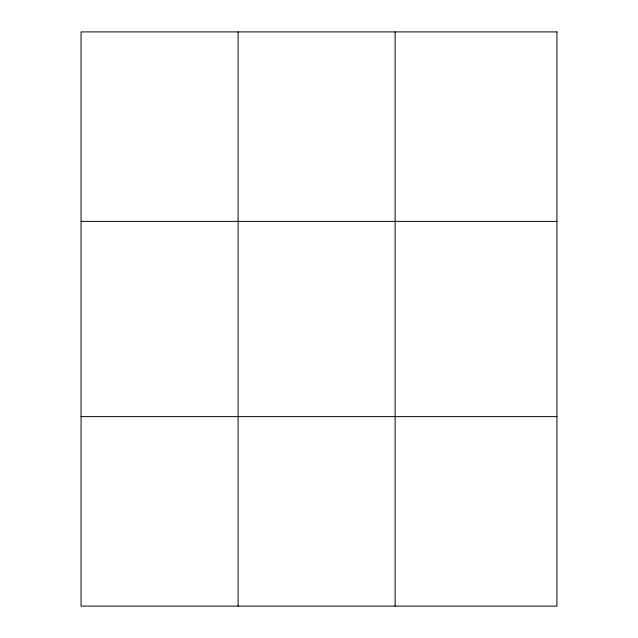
<?xml version="1.0" encoding="UTF-8"?>
<svg xmlns="http://www.w3.org/2000/svg" width="638" height="638" viewBox="0 0 638 638"><rect width="100%" height="100%" fill="white"/><g stroke="black" fill="none" stroke-linecap="round" stroke-linejoin="round"><path stroke-width="0.96" d="M238.102 606.1L238.102 31.9M395.137 606.1L395.137 31.9M81.066 221.386L556.934 221.386M81.066 416.614L556.934 416.614M556.934 31.9L556.934 606.1L81.066 606.1L81.066 31.9L556.934 31.9"/></g></svg>
